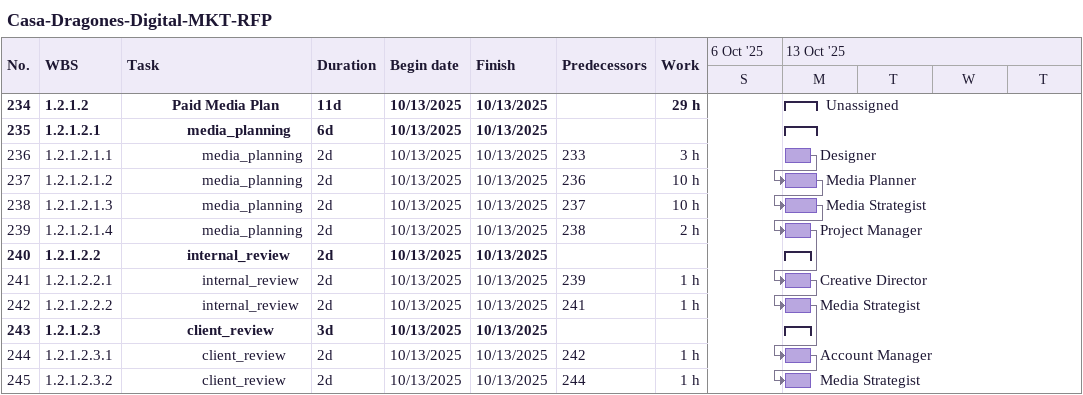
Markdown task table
Casa-Dragones-Digital-MKT-RFP

| ID | WBS | Task | Duration | Start | Finish | Predecessors | Resources | Work (h) |
|---|---|---|---|---|---|---|---|---|
| 234 | 1.2.1.2 | **Paid Media Plan** | 11d | 2025-10-13 | 2025-10-13 |  | Unassigned | 29 |
| 235 | 1.2.1.2.1 | **media_planning** | 6d | 2025-10-13 | 2025-10-13 |  |  |  |
| 236 | 1.2.1.2.1.1 | media_planning | 2d | 2025-10-13 | 2025-10-13 | 233 | Designer | 3 |
| 237 | 1.2.1.2.1.2 | media_planning | 2d | 2025-10-13 | 2025-10-13 | 236 | Media Planner | 10 |
| 238 | 1.2.1.2.1.3 | media_planning | 2d | 2025-10-13 | 2025-10-13 | 237 | Media Strategist | 10 |
| 239 | 1.2.1.2.1.4 | media_planning | 2d | 2025-10-13 | 2025-10-13 | 238 | Project Manager | 2 |
| 240 | 1.2.1.2.2 | **internal_review** | 2d | 2025-10-13 | 2025-10-13 |  |  |  |
| 241 | 1.2.1.2.2.1 | internal_review | 2d | 2025-10-13 | 2025-10-13 | 239 | Creative Director | 1 |
| 242 | 1.2.1.2.2.2 | internal_review | 2d | 2025-10-13 | 2025-10-13 | 241 | Media Strategist | 1 |
| 243 | 1.2.1.2.3 | **client_review** | 3d | 2025-10-13 | 2025-10-13 |  |  |  |
| 244 | 1.2.1.2.3.1 | client_review | 2d | 2025-10-13 | 2025-10-13 | 242 | Account Manager | 1 |
| 245 | 1.2.1.2.3.2 | client_review | 2d | 2025-10-13 | 2025-10-13 | 244 | Media Strategist | 1 |
